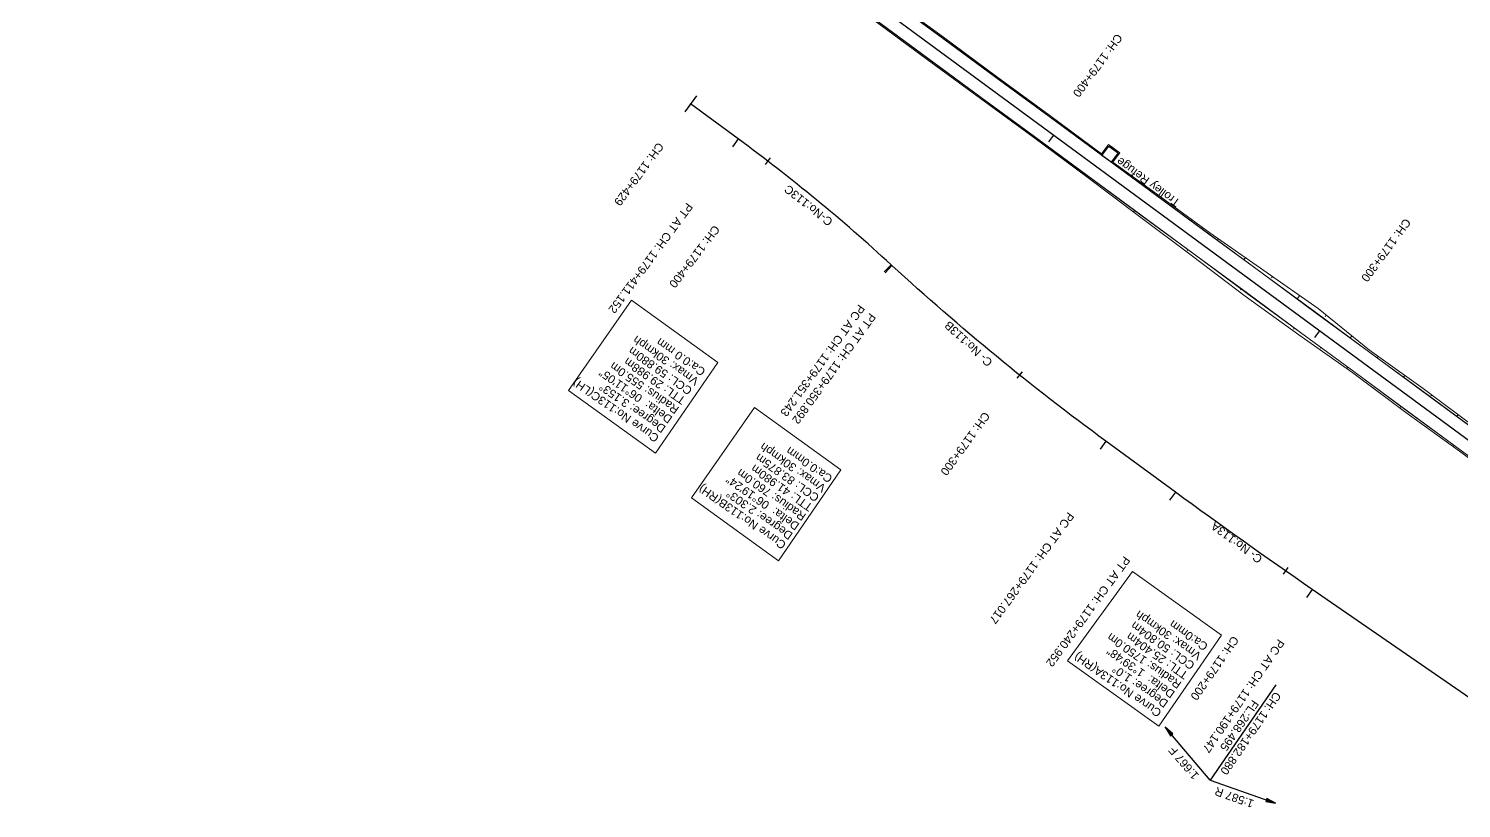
# Model space of a CAD drawing. Header units: metres. Extents: x 646784 to 662189, y 3367130 to 3378376.
# Drawn here: x 652622.4 to 653056.2, y 3373626.6 to 3373862.4 of the extents above; entities that cross this region are included whole.
import ezdxf

# ---------------------------------------------------------------- set-up
doc = ezdxf.new("R2010")
doc.units = ezdxf.units.M
doc.header["$MEASUREMENT"] = 0
doc.linetypes.add('CENTER2', pattern=[1.125, 0.75, -0.125, 0.125, -0.125])
for name, color, linetype, lineweight in [('C-ALIG-DG-SPIRAL', 1, 'CENTER2', 70), ('C-ALIG-LABL-DG', 1, 'Continuous', 25), ('IR Proposed Curve_Details', 190, 'Continuous', 0), ('PROPOSED DFCC TOE LINE', 239, 'Continuous', 0), ('PROPOSED DFCC TOE SLOPES', 239, 'Continuous', 0)]:
    doc.layers.add(name, color=color, linetype=linetype, lineweight=lineweight)
for name, color, linetype in [('LINK LINE', 190, 'Continuous'), ('PROPOSED DFCC FORMATION LINE', 187, 'Continuous'), ('Trolley Refuse', 10, 'Continuous')]:
    doc.layers.add(name, color=color, linetype=linetype)
doc.styles.add('Arial', font='arial.ttf')
doc.styles.add('Style-Arial', font='arial.ttf')

# ---------------------------------------------------------------- blocks, each defined once
blk = doc.blocks.new('Tick Hor')
blk.add_lwpolyline([(-0.5, 0), (0.5, 0)])
blk = doc.blocks.new('Direction')
h = blk.add_hatch(color=256)
h.dxf.hatch_style = 1
h.paths.add_polyline_path([(-5.54, 0), (-4.75, -0.13), (-4.75, 0.13)])
blk.add_lwpolyline([(-5.54, 0), (-4.75, -0.13), (-4.75, 0.13)], close=True)
blk.add_lwpolyline([(0, 0), (-5.54, 0)])

msp = doc.modelspace()

# ---------------------------------------------------------------- linework, layer by layer
at = {"layer": 'C-ALIG-DG-SPIRAL', "color": 1, "linetype": 'Continuous', "lineweight": 30, "flags": 128}
msp.add_lwpolyline([(653128.1046, 3373686.5947), (652622.4428, 3374058.2518)], dxfattribs=at)
at = {"layer": 'C-ALIG-LABL-DG', "color": 1, "linetype": 'Continuous', "lineweight": 25}
for p, q in [((652932.6727, 3373830.2354), (652931.1922, 3373828.221)), ((653013.2495, 3373771.0122), (653011.7689, 3373768.9978))]:
    msp.add_line(p, q, dxfattribs=at)
at = {"layer": 'IR Proposed Curve_Details'}
for points in [[(652831.0875, 3373761.4939), (652812.2226, 3373734.0108), (652785.9079, 3373753.0231), (652804.962, 3373780.3187)], [(652983.5813, 3373678.9832), (652964.6451, 3373651.4127), (652936.9947, 3373671.1805), (652956.5734, 3373698.2662)]]:
    msp.add_lwpolyline(points, close=True, dxfattribs=at)
at = {"layer": 'LINK LINE', "linetype": 'Continuous', "lineweight": 30}
for p, q in [((652822.8586, 3373839.6816), (652821.3771, 3373837.6679)), ((652837.2711, 3373829.0777), (652835.4932, 3373826.6612)), ((652883.5184, 3373791.041), (652881.4906, 3373788.8302)), ((652883.7775, 3373790.8034), (652881.7496, 3373788.5926)), ((652948.5884, 3373737.6301), (652946.8164, 3373735.2094)), ((652969.6208, 3373722.2339), (652967.8488, 3373719.8131)), ((653011.0449, 3373692.8242), (653009.3439, 3373690.3531))]:
    msp.add_line(p, q, dxfattribs=at)
at = {"layer": 'LINK LINE', "linetype": 'Continuous', "lineweight": 30, "flags": 128}
for points in [[(652837.2711, 3373829.0777), (652822.8586, 3373839.6816)], [(652883.7775, 3373790.8034), (652883.5184, 3373791.041)], [(652969.6208, 3373722.2339), (652948.5884, 3373737.6301)], [(653100.9757, 3373630.92), (653011.0449, 3373692.8242)]]:
    msp.add_lwpolyline(points, dxfattribs=at)
for points in [[(652883.5184, 3373791.041, 0.02699258), (652837.2711, 3373829.0777)], [(652948.5884, 3373737.6301, -0.02759744), (652883.7775, 3373790.8034)], [(653011.0449, 3373692.8242, -0.00725786), (652969.6208, 3373722.2339)]]:
    msp.add_lwpolyline(points, format="xyb", dxfattribs=at)
at = {"layer": 'PROPOSED DFCC FORMATION LINE', "lineweight": 0, "flags": 128}
for points in [[(653060.3043, 3373741.0809), (653044.1889, 3373752.9256), (653028.0736, 3373764.7702), (653011.9583, 3373776.6149), (652995.8429, 3373788.4595), (652979.7276, 3373800.3042), (652963.6122, 3373812.1488), (652947.4969, 3373823.9935), (652931.3815, 3373835.8381), (652915.2662, 3373847.6828), (652899.1509, 3373859.5274), (652883.0355, 3373871.3721)], [(653060.3339, 3373741.1212), (653044.2185, 3373752.9658), (653028.1032, 3373764.8105), (653011.9879, 3373776.6551), (652995.8725, 3373788.4998), (652979.7572, 3373800.3444), (652963.6418, 3373812.1891), (652947.5265, 3373824.0338), (652931.4112, 3373835.8784), (652915.2958, 3373847.7231), (652899.1805, 3373859.5677), (652883.0651, 3373871.4124)], [(653071.9483, 3373723.1527), (653055.8329, 3373734.9974), (653039.7176, 3373746.842), (653023.6022, 3373758.6867), (653007.4869, 3373770.5313), (652991.3716, 3373782.376), (652975.2562, 3373794.2206), (652959.1409, 3373806.0653), (652943.0255, 3373817.9099), (652926.9102, 3373829.7546), (652910.7948, 3373841.5992), (652894.6795, 3373853.4439), (652878.5642, 3373865.2885)], [(653071.9779, 3373723.193), (653055.8625, 3373735.0377), (653039.7472, 3373746.8823), (653023.6318, 3373758.727), (653007.5165, 3373770.5716), (652991.4012, 3373782.4163), (652975.2858, 3373794.2609), (652959.1705, 3373806.1056), (652943.0551, 3373817.9502), (652926.9398, 3373829.7949), (652910.8245, 3373841.6395), (652894.7091, 3373853.4842), (652878.5938, 3373865.3288)]]:
    msp.add_lwpolyline(points, dxfattribs=at)
at = {"layer": 'PROPOSED DFCC TOE LINE', "lineweight": 0, "flags": 128}
msp.add_lwpolyline([(652883.2805, 3373871.7054), (652899.3836, 3373859.8441), (652915.4845, 3373847.9798), (652931.5876, 3373836.1185), (652947.283, 3373824.57), (652949.371, 3373827.3947), (652952.7401, 3373824.9042), (652950.6687, 3373822.1022), (652963.8668, 3373812.4951), (652980.0367, 3373800.7248), (652996.425, 3373789.2514), (653012.8581, 3373777.8391), (653028.3541, 3373765.1518), (653044.6608, 3373753.5676), (653060.688, 3373741.603)], dxfattribs=at)
at = {"layer": 'PROPOSED DFCC TOE LINE', "lineweight": 0}
msp.add_lwpolyline([(653071.7052, 3373722.822), (653055.5772, 3373734.6494), (653039.3374, 3373746.3247), (653023.3677, 3373758.3676), (653006.9778, 3373769.8386), (652990.7077, 3373781.4728), (652974.8245, 3373793.6333), (652958.7883, 3373805.5856), (652942.7756, 3373817.5698), (652926.7121, 3373829.485), (652910.5944, 3373841.3265), (652894.4658, 3373853.1531), (652878.3205, 3373864.9571)], dxfattribs=at)
at = {"layer": 'PROPOSED DFCC TOE SLOPES', "linetype": 'Continuous', "lineweight": 0, "flags": 128}
for points in [[(652901.8093, 3373857.815), (652901.9246, 3373857.9718)], [(652909.7517, 3373851.7359), (652909.975, 3373852.0396)], [(652917.9176, 3373845.9607), (652918.0258, 3373846.1079)], [(652925.8671, 3373839.8912), (652926.0773, 3373840.1773)], [(652934.0273, 3373834.1084), (652934.1298, 3373834.2479)], [(652941.9824, 3373828.0466), (652942.1844, 3373828.3214)], [(652958.0977, 3373816.2019), (652958.3336, 3373816.5228)], [(652966.287, 3373810.4586), (652966.4186, 3373810.6376)], [(652974.2131, 3373804.3573), (652974.5036, 3373804.7525)], [(652982.4469, 3373798.6746), (652982.623, 3373798.9142)], [(652990.3284, 3373792.5126), (652990.8171, 3373793.1775)], [(652998.7022, 3373787.0204), (652999.0183, 3373787.4504)], [(653006.4438, 3373780.668), (653007.2348, 3373781.7443)], [(653014.9025, 3373775.2913), (653015.3035, 3373775.8369)], [(653022.5591, 3373768.8233), (653023.0515, 3373769.4932)], [(653030.7721, 3373763.1123), (653030.9275, 3373763.3237)], [(653038.6745, 3373756.9787), (653039.0808, 3373757.5316)], [(653046.9611, 3373751.3679), (653047.1901, 3373751.6794)], [(653054.7898, 3373745.134), (653055.2037, 3373745.6972)]]:
    msp.add_lwpolyline(points, dxfattribs=at)
at = {"layer": 'PROPOSED DFCC TOE SLOPES', "flags": 128}
for points in [[(652908.9615, 3373843.0087), (652908.7495, 3373842.7202)], [(652917.0192, 3373837.0864), (652916.9112, 3373836.9394)], [(652925.0769, 3373831.1641), (652924.8568, 3373830.8646)], [(652933.1346, 3373825.2418), (652933.0225, 3373825.0893)], [(652941.1922, 3373819.3194), (652940.9641, 3373819.009)], [(652949.2499, 3373813.3971), (652949.1338, 3373813.2391)], [(652957.3076, 3373807.4748), (652957.0713, 3373807.1534)], [(652965.3652, 3373801.5525), (652965.2451, 3373801.389)], [(652973.4229, 3373795.6301), (652973.1786, 3373795.2978)], [(652981.4806, 3373789.7078), (652981.3564, 3373789.5389)], [(652989.5383, 3373783.7855), (652989.2859, 3373783.4422)], [(652997.5959, 3373777.8632), (652997.4677, 3373777.6888)], [(653005.6536, 3373771.9408), (653005.3932, 3373771.5866)], [(653013.7113, 3373766.0185), (653013.5791, 3373765.8386)], [(653021.7689, 3373760.0962), (653021.5005, 3373759.731)], [(653029.8266, 3373754.1739), (653029.6904, 3373753.9885)], [(653037.8843, 3373748.2515), (653037.6078, 3373747.8753)], [(653045.942, 3373742.3292), (653045.8017, 3373742.1384)], [(653053.9996, 3373736.4069), (653053.7151, 3373736.0197)]]:
    msp.add_lwpolyline(points, dxfattribs=at)
at = {"layer": 'Trolley Refuse'}
msp.add_lwpolyline([(652950.1773, 3373822.0174), (652947.3628, 3373824.0979), (652949.4433, 3373826.9124), (652952.2578, 3373824.8319)], close=True, dxfattribs=at)

# ---------------------------------------------------------------- block references
at = {"layer": 'LINK LINE', "linetype": 'Continuous', "lineweight": 30}
for p, xscale, yscale, zscale, rotation in [((652822.8586, 3373839.6816), 6.000000000000001, 6.000000000000001, 6.000000000000001, 233.6563909189913), ((652846.1871, 3373822.3787), 2.5, 2.5, 2.5, 232.5050688326621), ((652922.4052, 3373757.6837), 2.5, 2.5, 2.5, 231.3083484614878), ((653002.945, 3373698.4335), 2.5, 2.5, 2.5, 235.1356837233252)]:
    msp.add_blockref('Tick Hor', p, dxfattribs=dict(at, xscale=xscale, yscale=yscale, zscale=zscale, rotation=rotation))

# ---------------------------------------------------------------- texts
at = {"layer": 'IR Proposed Curve_Details', "linetype": 'Continuous', "style": 'Style-Arial'}
for s, rotation, p in [('C-No:113C', 141.402362, (652866.1309, 3373804.4515)), ('C- No:113B', 137.101057, (652914.4757, 3373761.7894, -267.5873))]:
    msp.add_text(s, height=2.5, rotation=rotation, dxfattribs=at).set_placement(p)
at = {"layer": 'IR Proposed Curve_Details', "char_height": 2.5, "attachment_point": 7, "rotation": 145, "line_spacing_factor": 0.84, "style": 'Style-Arial'}
for s, insert in [('Curve No:113C(LH) \\PDegree: 3.153%%D\\PDelta:  06%%D11\'05"\\PRadius: 555.0m\\PTTL: 29.988m\\PCCL: 59.880m\\PVmax: 30kmph\\PCa:0.0 mm', (652827.6202, 3373759.2517)), ('Curve No:113B(RH) \\PDegree: 2.303%%D\\PDelta:  06%%D19\'24"\\PRadius: 760.0m\\PTTL: 41.980m\\PCCL: 83.875m\\PVmax: 30kmph\\PCa:0.0mm', (652866.0756, 3373726.9215)), ('Curve No:113A(RH) \\PDegree: 1.0%%D\\PDelta:  1%%D39\'48"\\PRadius: 1750.0m\\PTTL: 25.404m\\PCCL: 50.804m\\PVmax: 30kmph\\PCa:0mm', (652979.7427, 3373676.138))]:
    msp.add_mtext(s, dxfattribs=dict(at, insert=insert))
at = {"layer": 'LINK LINE', "style": 'Arial'}
msp.add_text('CH: 1179+300', height=2.5, rotation=234, dxfattribs=at).set_placement((652911.6443, 3373746.7527))
at = {"layer": 'LINK LINE', "linetype": 'Continuous', "lineweight": 30, "style": 'Style-Arial'}
msp.add_text('C- No:113A', height=2.5, rotation=143.341347, dxfattribs=at).set_placement((652996.2037, 3373702.509))
at = {"layer": 'LINK LINE', "linetype": 'Continuous', "lineweight": 30, "insert": (652982.0808, 3373633.1093), "char_height": 2.5, "width": 11.925716, "attachment_point": 9, "rotation": 160.458261, "style": 'Arial', "bg_fill": 3, "box_fill_scale": 1.04, "bg_fill_color": 256, "bg_fill_true_color": 13158600, "bg_fill_transparency": 0}
msp.add_mtext('1:587 R', dxfattribs=at)
at = {"layer": 'Trolley Refuse', "style": 'Style-Arial'}
msp.add_text('Trolley Refuge', height=2.5, rotation=144, dxfattribs=at).set_placement((652971.2845, 3373810.3608))

# ---------------------------------------------------------------- next in the draw order: texts
at = {"layer": 'C-ALIG-LABL-DG', "color": 1, "linetype": 'Continuous', "lineweight": 25, "char_height": 2.5, "width": 22.502814, "attachment_point": 4, "rotation": 233.684433, "style": 'Arial', "bg_fill": 3, "box_fill_scale": 1.04, "bg_fill_color": 256, "bg_fill_true_color": 13158600, "bg_fill_transparency": 0}
for s, insert in [('CH: 1179+400', (652952.7873, 3373860.4097)), ('CH: 1179+300', (653040.094, 3373804.5469))]:
    msp.add_mtext(s, dxfattribs=dict(at, insert=insert))
at = {"layer": 'LINK LINE', "linetype": 'Continuous', "lineweight": 30, "char_height": 2.5, "style": 'Arial', "bg_fill": 3, "box_fill_scale": 1.04, "bg_fill_color": 256, "bg_fill_true_color": 13158600, "bg_fill_transparency": 0}
for s, insert, width, attachment_point, rotation in [('CH: 1179+429', (652813.91, 3373827.5189), 22.516593, 4, 233.656391), ('PT AT CH: 1179+350.892', (652854.3993, 3373743.3237), 40.648022, 6, 234), ('PT AT CH: 1179+240.952', (652931.2859, 3373669.8655), 40.229485, 6, 233.794911), ('PC AT CH: 1179+190.147', (652978.6893, 3373643.8156), 40.648022, 6, 235.458261)]:
    msp.add_mtext(s, dxfattribs=dict(at, insert=insert, width=width, attachment_point=attachment_point, rotation=rotation))

# ---------------------------------------------------------------- next in the draw order: texts
for s, insert, width, attachment_point, rotation in [('PT AT CH: 1179+411.152', (652798.8096, 3373776.8022), 40.229485, 6, 233.656391), ('PC AT CH: 1179+351.243', (652850.8528, 3373745.5949), 40.648022, 6, 234), ('PC AT CH: 1179+267.017', (652914.0995, 3373682.8613), 40.648022, 6, 233.794911), ('CH: 1179+200', (652987.9751, 3373678.2762), 22.502814, 4, 235.135684), ('1:667 F', (652976.9367, 3373636.6502), 11.415894, 7, 130.458261)]:
    msp.add_mtext(s, dxfattribs=dict(at, insert=insert, width=width, attachment_point=attachment_point, rotation=rotation))

# ---------------------------------------------------------------- next in the draw order: linework, layer by layer
at = {"layer": 'IR Proposed Curve_Details'}
msp.add_lwpolyline([(652868.2809, 3373728.9873), (652849.4161, 3373701.5042), (652823.1014, 3373720.5165), (652842.1555, 3373747.8121)], close=True, dxfattribs=at)

# ---------------------------------------------------------------- next in the draw order: texts
at = {"layer": 'LINK LINE', "linetype": 'Continuous', "lineweight": 30, "char_height": 2.5, "style": 'Arial', "bg_fill": 3, "box_fill_scale": 1.04, "bg_fill_color": 256, "bg_fill_true_color": 13158600, "bg_fill_transparency": 0}
for s, insert, width, attachment_point, rotation in [('CH: 1179+400', (652830.9089, 3373802.4642), 22.502814, 4, 232.505069), ('CH: 1179+182.880\\PFL:268.495', (652990.7001, 3373650.4514), 29.368196, 5, 235.458261)]:
    msp.add_mtext(s, dxfattribs=dict(at, insert=insert, width=width, attachment_point=attachment_point, rotation=rotation))

# ---------------------------------------------------------------- next in the draw order: linework, layer by layer
at = {"layer": 'LINK LINE', "linetype": 'Continuous', "lineweight": 30}
msp.add_line((653000.021, 3373663.9922), (652980.1757, 3373635.1622), dxfattribs=at)

# ---------------------------------------------------------------- next in the draw order: block references
at = {"layer": 'LINK LINE', "linetype": 'Continuous', "lineweight": 30, "xscale": 3.789791541545083, "yscale": 3.789791541545083, "zscale": 3.789791541545083}
for rotation in [310.4582607845202, 160.4582607845202]:
    msp.add_blockref('Direction', (652980.1757, 3373635.1622), dxfattribs=dict(at, rotation=rotation))

doc.saveas('drawing.dxf')
